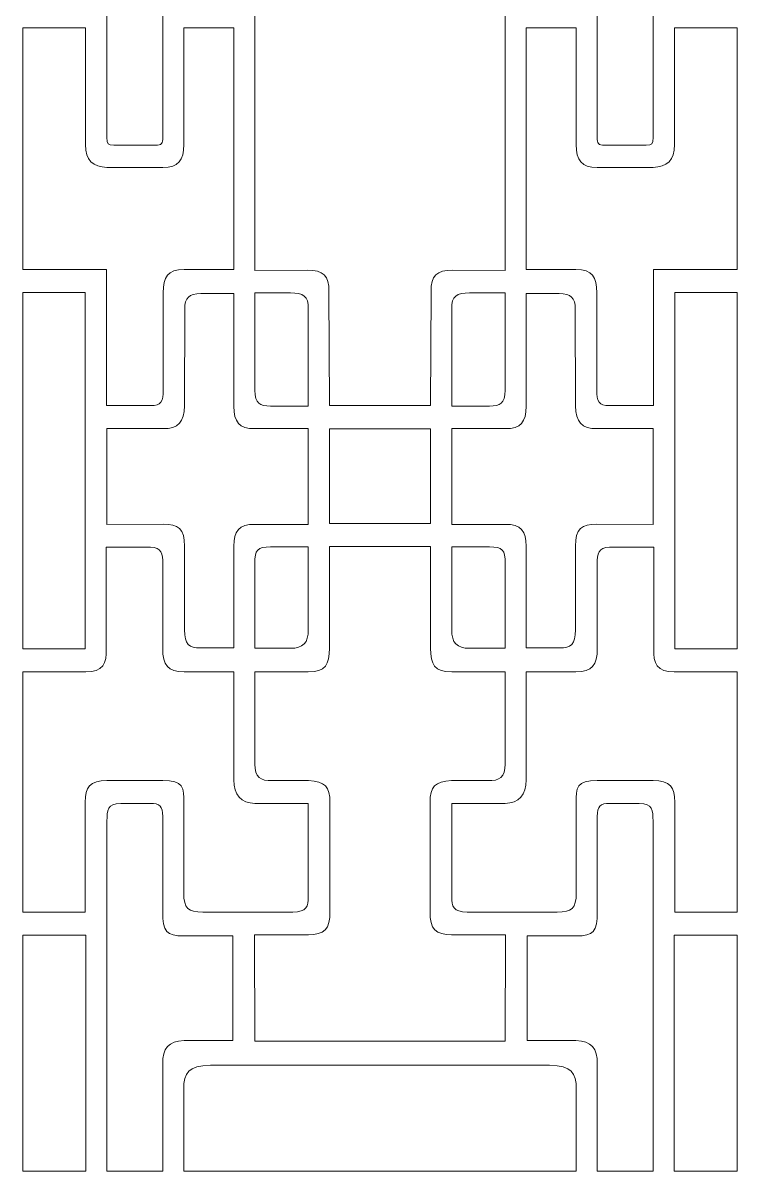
# Model space of a CAD drawing. Header units: centimetres. Extents: x -78 to 78, y -98 to 98.
# Drawn here: x 21.2 to 78.2, y -98.5 to -6.9 of the extents above; entities that cross this region are included whole.
import ezdxf

# ---------------------------------------------------------------- set-up
doc = ezdxf.new("R2010")
doc.units = ezdxf.units.CM
doc.header["$MEASUREMENT"] = 0
doc.layers.add('layer 1', color=7, linetype='Continuous')

msp = doc.modelspace()

# ---------------------------------------------------------------- linework, layer by layer
at = {"layer": 'layer 1', "color": 242, "lineweight": 9}
for points in [[(21.24915, -56.80847), (26.21251, -56.80847), (26.21251, -28.38895), (21.24915, -28.38895), (21.24915, -56.80847)], [(21.24915, -98.45), (26.27697, -98.45), (26.27697, -79.62384), (21.24915, -79.62384), (21.24915, -98.45)]]:
    msp.add_lwpolyline(points, close=True, dxfattribs=at)
for points, knots in [([(45.71187, -37.39731), (45.71187, -37.39731), (45.66206, -28.32804), (45.66206, -28.32804), (45.66206, -28.32804), (45.68992, -27.00647), (45.19412, -26.60482), (43.95711, -26.58951), (43.95711, -26.58951), (43.95711, -26.58951), (39.76293, -26.63656), (39.76293, -26.63656), (39.76293, -26.63656), (39.76293, -26.63656), (39.76293, 26.63656), (39.76293, 26.63656), (39.76293, 26.63656), (39.76293, 26.63656), (43.95711, 26.58951), (43.95711, 26.58951), (43.95711, 26.58951), (45.19412, 26.60482), (45.68992, 27.00647), (45.66206, 28.32804), (45.66206, 28.32804), (45.66206, 28.32804), (45.71187, 37.39731), (45.71187, 37.39731), (45.71187, 37.39731), (45.71187, 37.39731), (53.76409, 37.39731), (53.76409, 37.39731), (53.76409, 37.39731), (53.76409, 37.39731), (53.8139, 28.32804), (53.8139, 28.32804), (53.8139, 28.32804), (53.78604, 27.00647), (54.28184, 26.60482), (55.51885, 26.58951), (55.51885, 26.58951), (55.51885, 26.58951), (59.71303, 26.63656), (59.71303, 26.63656), (59.71303, 26.63656), (59.71303, 26.63656), (59.71303, -26.63656), (59.71303, -26.63656), (59.71303, -26.63656), (59.71303, -26.63656), (55.51885, -26.58951), (55.51885, -26.58951), (55.51885, -26.58951), (54.28184, -26.60482), (53.78604, -27.00647), (53.8139, -28.32804), (53.8139, -28.32804), (53.8139, -28.32804), (53.76409, -37.39731), (53.76409, -37.39731), (53.76409, -37.39731), (53.76409, -37.39731), (45.71187, -37.39731), (45.71187, -37.39731)], [0, 0, 0, 0, 0.05882353, 0.05882353, 0.05882353, 0.05882353, 0.11764706, 0.11764706, 0.11764706, 0.11764706, 0.17647059, 0.17647059, 0.17647059, 0.17647059, 0.23529412, 0.23529412, 0.23529412, 0.23529412, 0.29411765, 0.29411765, 0.29411765, 0.29411765, 0.35294118, 0.35294118, 0.35294118, 0.35294118, 0.41176471, 0.41176471, 0.41176471, 0.41176471, 0.47058824, 0.47058824, 0.47058824, 0.47058824, 0.52941176, 0.52941176, 0.52941176, 0.52941176, 0.58823529, 0.58823529, 0.58823529, 0.58823529, 0.64705882, 0.64705882, 0.64705882, 0.64705882, 0.70588235, 0.70588235, 0.70588235, 0.70588235, 0.76470588, 0.76470588, 0.76470588, 0.76470588, 0.82352941, 0.82352941, 0.82352941, 0.82352941, 0.88235294, 0.88235294, 0.88235294, 0.88235294, 1, 1, 1, 1]), ([(27.95291, 16.0244), (27.96297, 16.51526), (28.03544, 16.64029), (28.49061, 16.63664), (28.49061, 16.63664), (28.49061, 16.63664), (31.80979, 16.63664), (31.80979, 16.63664), (31.80979, 16.63664), (32.32045, 16.65538), (32.40693, 16.46152), (32.4006, 16.02441), (32.4006, 16.02441), (32.4006, 16.02441), (32.4006, -16.02441), (32.4006, -16.02441), (32.4006, -16.02441), (32.40693, -16.46152), (32.32045, -16.65538), (31.80979, -16.63664), (31.80979, -16.63664), (31.80979, -16.63664), (28.49061, -16.63664), (28.49061, -16.63664), (28.49061, -16.63664), (28.03544, -16.64029), (27.96297, -16.51526), (27.95291, -16.0244), (27.95291, -16.0244), (27.95291, -16.0244), (27.95291, 16.0244), (27.95291, 16.0244)], [0, 0, 0, 0, 0.11111111, 0.11111111, 0.11111111, 0.11111111, 0.22222222, 0.22222222, 0.22222222, 0.22222222, 0.33333333, 0.33333333, 0.33333333, 0.33333333, 0.44444444, 0.44444444, 0.44444444, 0.44444444, 0.55555556, 0.55555556, 0.55555556, 0.55555556, 0.66666667, 0.66666667, 0.66666667, 0.66666667, 0.77777778, 0.77777778, 0.77777778, 0.77777778, 1, 1, 1, 1]), ([(71.52305, 16.0244), (71.51299, 16.51526), (71.44052, 16.64029), (70.98535, 16.63664), (70.98535, 16.63664), (70.98535, 16.63664), (67.66617, 16.63664), (67.66617, 16.63664), (67.66617, 16.63664), (67.15551, 16.65538), (67.06903, 16.46152), (67.07536, 16.02441), (67.07536, 16.02441), (67.07536, 16.02441), (67.07536, -16.02441), (67.07536, -16.02441), (67.07536, -16.02441), (67.06903, -16.46152), (67.15551, -16.65538), (67.66617, -16.63664), (67.66617, -16.63664), (67.66617, -16.63664), (70.98535, -16.63664), (70.98535, -16.63664), (70.98535, -16.63664), (71.44052, -16.64029), (71.51299, -16.51526), (71.52305, -16.0244), (71.52305, -16.0244), (71.52305, -16.0244), (71.52305, 16.0244), (71.52305, 16.0244)], [0, 0, 0, 0, 0.11111111, 0.11111111, 0.11111111, 0.11111111, 0.22222222, 0.22222222, 0.22222222, 0.22222222, 0.33333333, 0.33333333, 0.33333333, 0.33333333, 0.44444444, 0.44444444, 0.44444444, 0.44444444, 0.55555556, 0.55555556, 0.55555556, 0.55555556, 0.66666667, 0.66666667, 0.66666667, 0.66666667, 0.77777778, 0.77777778, 0.77777778, 0.77777778, 1, 1, 1, 1]), ([(27.92668, -26.54708), (27.92668, -26.54708), (27.92668, -37.39827), (27.92668, -37.39827), (27.92668, -37.39827), (27.92668, -37.39827), (31.4392, -37.39827), (31.4392, -37.39827), (31.4392, -37.39827), (32.2898, -37.4292), (32.43615, -37.01531), (32.43817, -36.17735), (32.43817, -36.17735), (32.43817, -36.17735), (32.43817, -28.39258), (32.43817, -28.39258), (32.43817, -28.39258), (32.43948, -27.12787), (32.78857, -26.55347), (34.11387, -26.55135), (34.11387, -26.55135), (34.11387, -26.55135), (38.07753, -26.55135), (38.07753, -26.55135), (38.07753, -26.55135), (38.07753, -26.55135), (38.07301, -7.25854), (38.07301, -7.25854), (38.07301, -7.25854), (38.07301, -7.25854), (34.07654, -7.25854), (34.07654, -7.25854), (34.07654, -7.25854), (34.07654, -7.25854), (34.07654, -16.57546), (34.07654, -16.57546), (34.07654, -16.57546), (34.08949, -17.83704), (33.64709, -18.41471), (32.42206, -18.40357), (32.42206, -18.40357), (32.42206, -18.40357), (27.9428, -18.40357), (27.9428, -18.40357), (27.9428, -18.40357), (26.86863, -18.37444), (26.21073, -17.83796), (26.24293, -16.58421), (26.24293, -16.58421), (26.24293, -16.58421), (26.24293, -7.25854), (26.24293, -7.25854), (26.24293, -7.25854), (26.24293, -7.25854), (21.24915, -7.25854), (21.24915, -7.25854), (21.24915, -7.25854), (21.24915, -7.25854), (21.24915, -26.55135), (21.24915, -26.55135), (21.24915, -26.55135), (21.24915, -26.55135), (27.92668, -26.54708), (27.92668, -26.54708)], [0, 0, 0, 0, 0.05882353, 0.05882353, 0.05882353, 0.05882353, 0.11764706, 0.11764706, 0.11764706, 0.11764706, 0.17647059, 0.17647059, 0.17647059, 0.17647059, 0.23529412, 0.23529412, 0.23529412, 0.23529412, 0.29411765, 0.29411765, 0.29411765, 0.29411765, 0.35294118, 0.35294118, 0.35294118, 0.35294118, 0.41176471, 0.41176471, 0.41176471, 0.41176471, 0.47058824, 0.47058824, 0.47058824, 0.47058824, 0.52941176, 0.52941176, 0.52941176, 0.52941176, 0.58823529, 0.58823529, 0.58823529, 0.58823529, 0.64705882, 0.64705882, 0.64705882, 0.64705882, 0.70588235, 0.70588235, 0.70588235, 0.70588235, 0.76470588, 0.76470588, 0.76470588, 0.76470588, 0.82352941, 0.82352941, 0.82352941, 0.82352941, 0.88235294, 0.88235294, 0.88235294, 0.88235294, 1, 1, 1, 1]), ([(71.54928, -26.54708), (71.54928, -26.54708), (71.54928, -37.39827), (71.54928, -37.39827), (71.54928, -37.39827), (71.54928, -37.39827), (68.03676, -37.39827), (68.03676, -37.39827), (68.03676, -37.39827), (67.18616, -37.4292), (67.03981, -37.01531), (67.03779, -36.17735), (67.03779, -36.17735), (67.03779, -36.17735), (67.03779, -28.39258), (67.03779, -28.39258), (67.03779, -28.39258), (67.03648, -27.12787), (66.68739, -26.55347), (65.36209, -26.55135), (65.36209, -26.55135), (65.36209, -26.55135), (61.39843, -26.55135), (61.39843, -26.55135), (61.39843, -26.55135), (61.39843, -26.55135), (61.40295, -7.25854), (61.40295, -7.25854), (61.40295, -7.25854), (61.40295, -7.25854), (65.39942, -7.25854), (65.39942, -7.25854), (65.39942, -7.25854), (65.39942, -7.25854), (65.39942, -16.57546), (65.39942, -16.57546), (65.39942, -16.57546), (65.38647, -17.83704), (65.82887, -18.41471), (67.0539, -18.40357), (67.0539, -18.40357), (67.0539, -18.40357), (71.53316, -18.40357), (71.53316, -18.40357), (71.53316, -18.40357), (72.60733, -18.37444), (73.26523, -17.83796), (73.23303, -16.58421), (73.23303, -16.58421), (73.23303, -16.58421), (73.23303, -7.25854), (73.23303, -7.25854), (73.23303, -7.25854), (73.23303, -7.25854), (78.22681, -7.25854), (78.22681, -7.25854), (78.22681, -7.25854), (78.22681, -7.25854), (78.22681, -26.55135), (78.22681, -26.55135), (78.22681, -26.55135), (78.22681, -26.55135), (71.54928, -26.54708), (71.54928, -26.54708)], [0, 0, 0, 0, 0.05882353, 0.05882353, 0.05882353, 0.05882353, 0.11764706, 0.11764706, 0.11764706, 0.11764706, 0.17647059, 0.17647059, 0.17647059, 0.17647059, 0.23529412, 0.23529412, 0.23529412, 0.23529412, 0.29411765, 0.29411765, 0.29411765, 0.29411765, 0.35294118, 0.35294118, 0.35294118, 0.35294118, 0.41176471, 0.41176471, 0.41176471, 0.41176471, 0.47058824, 0.47058824, 0.47058824, 0.47058824, 0.52941176, 0.52941176, 0.52941176, 0.52941176, 0.58823529, 0.58823529, 0.58823529, 0.58823529, 0.64705882, 0.64705882, 0.64705882, 0.64705882, 0.70588235, 0.70588235, 0.70588235, 0.70588235, 0.76470588, 0.76470588, 0.76470588, 0.76470588, 0.82352941, 0.82352941, 0.82352941, 0.82352941, 0.88235294, 0.88235294, 0.88235294, 0.88235294, 1, 1, 1, 1]), ([(34.14125, -55.28069), (34.14125, -55.28069), (34.14248, -48.62208), (34.14248, -48.62208), (34.14248, -48.62208), (34.15486, -47.22226), (33.6359, -46.82465), (32.43159, -46.8683), (32.43159, -46.8683), (32.43159, -46.8683), (27.95291, -46.87049), (27.95291, -46.87049), (27.95291, -46.87049), (27.95291, -46.87049), (27.95291, -39.23879), (27.95291, -39.23879), (27.95291, -39.23879), (27.95291, -39.23879), (32.42206, -39.23879), (32.42206, -39.23879), (32.42206, -39.23879), (33.64157, -39.26213), (34.11385, -38.67317), (34.14101, -37.41944), (34.14101, -37.41944), (34.14101, -37.41944), (34.15711, -29.66962), (34.15711, -29.66962), (34.15711, -29.66962), (34.17157, -28.83703), (34.48477, -28.46439), (35.45119, -28.46423), (35.45119, -28.46423), (35.45119, -28.46423), (38.07301, -28.46423), (38.07301, -28.46423), (38.07301, -28.46423), (38.07301, -28.46423), (38.07301, -37.45442), (38.07301, -37.45442), (38.07301, -37.45442), (38.08121, -38.68776), (38.49627, -39.26505), (39.75322, -39.23879), (39.75322, -39.23879), (39.75322, -39.23879), (44.00326, -39.23879), (44.00326, -39.23879), (44.00326, -39.23879), (44.00326, -39.23879), (44.00326, -46.87049), (44.00326, -46.87049), (44.00326, -46.87049), (44.00326, -46.87049), (39.75322, -46.87049), (39.75322, -46.87049), (39.75322, -46.87049), (38.4721, -46.85735), (38.08121, -47.42153), (38.07301, -48.61552), (38.07301, -48.61552), (38.07301, -48.61552), (38.07301, -56.71519), (38.07301, -56.71519), (38.07301, -56.71519), (38.07301, -56.71519), (35.43508, -56.71519), (35.43508, -56.71519), (35.43508, -56.71519), (34.48415, -56.75746), (34.13614, -56.4309), (34.14125, -55.28069)], [0, 0, 0, 0, 0.05263158, 0.05263158, 0.05263158, 0.05263158, 0.10526316, 0.10526316, 0.10526316, 0.10526316, 0.15789474, 0.15789474, 0.15789474, 0.15789474, 0.21052632, 0.21052632, 0.21052632, 0.21052632, 0.26315789, 0.26315789, 0.26315789, 0.26315789, 0.31578947, 0.31578947, 0.31578947, 0.31578947, 0.36842105, 0.36842105, 0.36842105, 0.36842105, 0.42105263, 0.42105263, 0.42105263, 0.42105263, 0.47368421, 0.47368421, 0.47368421, 0.47368421, 0.52631579, 0.52631579, 0.52631579, 0.52631579, 0.57894737, 0.57894737, 0.57894737, 0.57894737, 0.63157895, 0.63157895, 0.63157895, 0.63157895, 0.68421053, 0.68421053, 0.68421053, 0.68421053, 0.73684211, 0.73684211, 0.73684211, 0.73684211, 0.78947368, 0.78947368, 0.78947368, 0.78947368, 0.84210526, 0.84210526, 0.84210526, 0.84210526, 0.89473684, 0.89473684, 0.89473684, 0.89473684, 1, 1, 1, 1]), ([(42.58902, -28.41007), (42.58902, -28.41007), (39.75323, -28.41007), (39.75323, -28.41007), (39.75323, -28.41007), (39.75323, -28.41007), (39.75323, -36.17736), (39.75323, -36.17736), (39.75323, -36.17736), (39.77337, -37.25178), (40.14395, -37.43982), (41.01, -37.43692), (41.01, -37.43692), (41.01, -37.43692), (44.00691, -37.43692), (44.00691, -37.43692), (44.00691, -37.43692), (44.00691, -37.43692), (44.00691, -29.66962), (44.00691, -29.66962), (44.00691, -29.66962), (44.03983, -28.65061), (43.60345, -28.42319), (42.58902, -28.41007)], [0, 0, 0, 0, 0.14285714, 0.14285714, 0.14285714, 0.14285714, 0.28571429, 0.28571429, 0.28571429, 0.28571429, 0.42857143, 0.42857143, 0.42857143, 0.42857143, 0.57142857, 0.57142857, 0.57142857, 0.57142857, 0.71428571, 0.71428571, 0.71428571, 0.71428571, 1, 1, 1, 1]), ([(56.88694, -28.41007), (56.88694, -28.41007), (59.72273, -28.41007), (59.72273, -28.41007), (59.72273, -28.41007), (59.72273, -28.41007), (59.72273, -36.17736), (59.72273, -36.17736), (59.72273, -36.17736), (59.70259, -37.25178), (59.33201, -37.43982), (58.46596, -37.43692), (58.46596, -37.43692), (58.46596, -37.43692), (55.46905, -37.43692), (55.46905, -37.43692), (55.46905, -37.43692), (55.46905, -37.43692), (55.46905, -29.66962), (55.46905, -29.66962), (55.46905, -29.66962), (55.43613, -28.65061), (55.87251, -28.42319), (56.88694, -28.41007)], [0, 0, 0, 0, 0.14285714, 0.14285714, 0.14285714, 0.14285714, 0.28571429, 0.28571429, 0.28571429, 0.28571429, 0.42857143, 0.42857143, 0.42857143, 0.42857143, 0.57142857, 0.57142857, 0.57142857, 0.57142857, 0.71428571, 0.71428571, 0.71428571, 0.71428571, 1, 1, 1, 1]), ([(65.33471, -55.28069), (65.33471, -55.28069), (65.33348, -48.62208), (65.33348, -48.62208), (65.33348, -48.62208), (65.3211, -47.22226), (65.84006, -46.82465), (67.04437, -46.8683), (67.04437, -46.8683), (67.04437, -46.8683), (71.52305, -46.87049), (71.52305, -46.87049), (71.52305, -46.87049), (71.52305, -46.87049), (71.52305, -39.23879), (71.52305, -39.23879), (71.52305, -39.23879), (71.52305, -39.23879), (67.0539, -39.23879), (67.0539, -39.23879), (67.0539, -39.23879), (65.83439, -39.26213), (65.36211, -38.67317), (65.33495, -37.41944), (65.33495, -37.41944), (65.33495, -37.41944), (65.31885, -29.66962), (65.31885, -29.66962), (65.31885, -29.66962), (65.30439, -28.83703), (64.99119, -28.46439), (64.02477, -28.46423), (64.02477, -28.46423), (64.02477, -28.46423), (61.40295, -28.46423), (61.40295, -28.46423), (61.40295, -28.46423), (61.40295, -28.46423), (61.40295, -37.45442), (61.40295, -37.45442), (61.40295, -37.45442), (61.39475, -38.68776), (60.97969, -39.26505), (59.72274, -39.23879), (59.72274, -39.23879), (59.72274, -39.23879), (55.4727, -39.23879), (55.4727, -39.23879), (55.4727, -39.23879), (55.4727, -39.23879), (55.4727, -46.87049), (55.4727, -46.87049), (55.4727, -46.87049), (55.4727, -46.87049), (59.72274, -46.87049), (59.72274, -46.87049), (59.72274, -46.87049), (61.00386, -46.85735), (61.39475, -47.42153), (61.40295, -48.61552), (61.40295, -48.61552), (61.40295, -48.61552), (61.40295, -56.71519), (61.40295, -56.71519), (61.40295, -56.71519), (61.40295, -56.71519), (64.04088, -56.71519), (64.04088, -56.71519), (64.04088, -56.71519), (64.99181, -56.75746), (65.33982, -56.4309), (65.33471, -55.28069)], [0, 0, 0, 0, 0.05263158, 0.05263158, 0.05263158, 0.05263158, 0.10526316, 0.10526316, 0.10526316, 0.10526316, 0.15789474, 0.15789474, 0.15789474, 0.15789474, 0.21052632, 0.21052632, 0.21052632, 0.21052632, 0.26315789, 0.26315789, 0.26315789, 0.26315789, 0.31578947, 0.31578947, 0.31578947, 0.31578947, 0.36842105, 0.36842105, 0.36842105, 0.36842105, 0.42105263, 0.42105263, 0.42105263, 0.42105263, 0.47368421, 0.47368421, 0.47368421, 0.47368421, 0.52631579, 0.52631579, 0.52631579, 0.52631579, 0.57894737, 0.57894737, 0.57894737, 0.57894737, 0.63157895, 0.63157895, 0.63157895, 0.63157895, 0.68421053, 0.68421053, 0.68421053, 0.68421053, 0.73684211, 0.73684211, 0.73684211, 0.73684211, 0.78947368, 0.78947368, 0.78947368, 0.78947368, 0.84210526, 0.84210526, 0.84210526, 0.84210526, 0.89473684, 0.89473684, 0.89473684, 0.89473684, 1, 1, 1, 1]), ([(78.22681, -56.80847), (78.22681, -56.80847), (73.26345, -56.80847), (73.26345, -56.80847), (73.26345, -56.80847), (73.26345, -56.80847), (73.26345, -28.38894), (73.26345, -28.38894), (73.26345, -28.38894), (73.26345, -28.38894), (78.22681, -28.38894), (78.22681, -28.38894), (78.22681, -28.38894), (78.22681, -28.38894), (78.22681, -56.80847), (78.22681, -56.80847)], [0, 0, 0, 0, 0.2, 0.2, 0.2, 0.2, 0.4, 0.4, 0.4, 0.4, 0.6, 0.6, 0.6, 0.6, 1, 1, 1, 1]), ([(49.9363, -39.25629), (49.9363, -39.25629), (45.71484, -39.25629), (45.71484, -39.25629), (45.71484, -39.25629), (45.71484, -39.25629), (45.71484, -46.81364), (45.71484, -46.81364), (45.71484, -46.81364), (45.71484, -46.81364), (49.9363, -46.81364), (49.9363, -46.81364)], [0, 0, 0, 0, 0.25, 0.25, 0.25, 0.25, 0.5, 0.5, 0.5, 0.5, 1, 1, 1, 1]), ([(49.53966, -39.25629), (49.53966, -39.25629), (53.76112, -39.25629), (53.76112, -39.25629), (53.76112, -39.25629), (53.76112, -39.25629), (53.76112, -46.81364), (53.76112, -46.81364), (53.76112, -46.81364), (53.76112, -46.81364), (49.53966, -46.81364), (49.53966, -46.81364)], [0, 0, 0, 0, 0.25, 0.25, 0.25, 0.25, 0.5, 0.5, 0.5, 0.5, 1, 1, 1, 1]), ([(31.43921, -48.69012), (31.43921, -48.69012), (27.88845, -48.69012), (27.88845, -48.69012), (27.88845, -48.69012), (27.88845, -48.69012), (27.88845, -56.74143), (27.88845, -56.74143), (27.88845, -56.74143), (27.95896, -58.02198), (27.61991, -58.63337), (26.25904, -58.6281), (26.25904, -58.6281), (26.25904, -58.6281), (21.24915, -58.6281), (21.24915, -58.6281), (21.24915, -58.6281), (21.24915, -58.6281), (21.24915, -77.8042), (21.24915, -77.8042), (21.24915, -77.8042), (21.24915, -77.8042), (26.21251, -77.8042), (26.21251, -77.8042), (26.21251, -77.8042), (26.21251, -77.8042), (26.21251, -69.03088), (26.21251, -69.03088), (26.21251, -69.03088), (26.2052, -67.82185), (26.60204, -67.31699), (27.9428, -67.30633), (27.9428, -67.30633), (27.9428, -67.30633), (32.42206, -67.30633), (32.42206, -67.30633), (32.42206, -67.30633), (34.01283, -67.2541), (34.13446, -67.91646), (34.07603, -69.06586), (34.07603, -69.06586), (34.07603, -69.06586), (34.07399, -76.24281), (34.07399, -76.24281), (34.07399, -76.24281), (34.09716, -77.53739), (34.42648, -77.78235), (35.59366, -77.79115), (35.59366, -77.79115), (35.59366, -77.79115), (42.7824, -77.8023), (42.7824, -77.8023), (42.7824, -77.8023), (43.88233, -77.78256), (44.01796, -77.33508), (44.00326, -76.58824), (44.00326, -76.58824), (44.00326, -76.58824), (44.00326, -69.12596), (44.00326, -69.12596), (44.00326, -69.12596), (44.00326, -69.12596), (39.75322, -69.12596), (39.75322, -69.12596), (39.75322, -69.12596), (38.66948, -69.11467), (38.08525, -68.44445), (38.07301, -67.24651), (38.07301, -67.24651), (38.07301, -67.24651), (38.07301, -58.6281), (38.07301, -58.6281), (38.07301, -58.6281), (38.07301, -58.6281), (34.11387, -58.6281), (34.11387, -58.6281), (34.11387, -58.6281), (32.81569, -58.65851), (32.40708, -58.10472), (32.4006, -56.74143), (32.4006, -56.74143), (32.4006, -56.74143), (32.4006, -49.99754), (32.4006, -49.99754), (32.4006, -49.99754), (32.41044, -49.2403), (32.29677, -48.7039), (31.43921, -48.69012)], [0, 0, 0, 0, 0.04347826, 0.04347826, 0.04347826, 0.04347826, 0.08695652, 0.08695652, 0.08695652, 0.08695652, 0.13043478, 0.13043478, 0.13043478, 0.13043478, 0.17391304, 0.17391304, 0.17391304, 0.17391304, 0.2173913, 0.2173913, 0.2173913, 0.2173913, 0.26086957, 0.26086957, 0.26086957, 0.26086957, 0.30434783, 0.30434783, 0.30434783, 0.30434783, 0.34782609, 0.34782609, 0.34782609, 0.34782609, 0.39130435, 0.39130435, 0.39130435, 0.39130435, 0.43478261, 0.43478261, 0.43478261, 0.43478261, 0.47826087, 0.47826087, 0.47826087, 0.47826087, 0.52173913, 0.52173913, 0.52173913, 0.52173913, 0.56521739, 0.56521739, 0.56521739, 0.56521739, 0.60869565, 0.60869565, 0.60869565, 0.60869565, 0.65217391, 0.65217391, 0.65217391, 0.65217391, 0.69565217, 0.69565217, 0.69565217, 0.69565217, 0.73913043, 0.73913043, 0.73913043, 0.73913043, 0.7826087, 0.7826087, 0.7826087, 0.7826087, 0.82608696, 0.82608696, 0.82608696, 0.82608696, 0.86956522, 0.86956522, 0.86956522, 0.86956522, 0.91304348, 0.91304348, 0.91304348, 0.91304348, 1, 1, 1, 1]), ([(39.74895, -88.09211), (39.74895, -88.09211), (39.73284, -79.61548), (39.73284, -79.61548), (39.73284, -79.61548), (39.73284, -79.61548), (44.02303, -79.61548), (44.02303, -79.61548), (44.02303, -79.61548), (45.24726, -79.59189), (45.78404, -79.1776), (45.72999, -77.74283), (45.72999, -77.74283), (45.72999, -77.74283), (45.7414, -69.03962), (45.7414, -69.03962), (45.7414, -69.03962), (45.74598, -67.8368), (45.36117, -67.34287), (44.02303, -67.30633), (44.02303, -67.30633), (44.02303, -67.30633), (41.1389, -67.30633), (41.1389, -67.30633), (41.1389, -67.30633), (40.17879, -67.34179), (39.74771, -67.03321), (39.74895, -65.98695), (39.74895, -65.98695), (39.74895, -65.98695), (39.74895, -58.6281), (39.74895, -58.6281), (39.74895, -58.6281), (39.74895, -58.6281), (44.01498, -58.6281), (44.01498, -58.6281), (44.01498, -58.6281), (45.41646, -58.68801), (45.69073, -58.01977), (45.71187, -56.74142), (45.71187, -56.74142), (45.71187, -56.74142), (45.71187, -48.62426), (45.71187, -48.62426), (45.71187, -48.62426), (45.71187, -48.62426), (53.76409, -48.62426), (53.76409, -48.62426), (53.76409, -48.62426), (53.76409, -48.62426), (53.76409, -56.74142), (53.76409, -56.74142), (53.76409, -56.74142), (53.78523, -58.01977), (54.0595, -58.68801), (55.46098, -58.6281), (55.46098, -58.6281), (55.46098, -58.6281), (59.72701, -58.6281), (59.72701, -58.6281), (59.72701, -58.6281), (59.72701, -58.6281), (59.72701, -65.98695), (59.72701, -65.98695), (59.72701, -65.98695), (59.72825, -67.03321), (59.29717, -67.34179), (58.33706, -67.30633), (58.33706, -67.30633), (58.33706, -67.30633), (55.45293, -67.30633), (55.45293, -67.30633), (55.45293, -67.30633), (54.11479, -67.34287), (53.72998, -67.8368), (53.73456, -69.03962), (53.73456, -69.03962), (53.73456, -69.03962), (53.74597, -77.74283), (53.74597, -77.74283), (53.74597, -77.74283), (53.69192, -79.1776), (54.2287, -79.59189), (55.45293, -79.61548), (55.45293, -79.61548), (55.45293, -79.61548), (59.74312, -79.61548), (59.74312, -79.61548), (59.74312, -79.61548), (59.74312, -79.61548), (59.72701, -88.09211), (59.72701, -88.09211), (59.72701, -88.09211), (59.72701, -88.09211), (39.74895, -88.09211), (39.74895, -88.09211)], [0, 0, 0, 0, 0.04, 0.04, 0.04, 0.04, 0.08, 0.08, 0.08, 0.08, 0.12, 0.12, 0.12, 0.12, 0.16, 0.16, 0.16, 0.16, 0.2, 0.2, 0.2, 0.2, 0.24, 0.24, 0.24, 0.24, 0.28, 0.28, 0.28, 0.28, 0.32, 0.32, 0.32, 0.32, 0.36, 0.36, 0.36, 0.36, 0.4, 0.4, 0.4, 0.4, 0.44, 0.44, 0.44, 0.44, 0.48, 0.48, 0.48, 0.48, 0.52, 0.52, 0.52, 0.52, 0.56, 0.56, 0.56, 0.56, 0.6, 0.6, 0.6, 0.6, 0.64, 0.64, 0.64, 0.64, 0.68, 0.68, 0.68, 0.68, 0.72, 0.72, 0.72, 0.72, 0.76, 0.76, 0.76, 0.76, 0.8, 0.8, 0.8, 0.8, 0.84, 0.84, 0.84, 0.84, 0.88, 0.88, 0.88, 0.88, 0.92, 0.92, 0.92, 0.92, 1, 1, 1, 1]), ([(41.01, -48.668), (41.01, -48.668), (44.00691, -48.668), (44.00691, -48.668), (44.00691, -48.668), (44.00691, -48.668), (44.00691, -55.2807), (44.00691, -55.2807), (44.00691, -55.2807), (44.03912, -56.3099), (43.58261, -56.7735), (42.58902, -56.75017), (42.58902, -56.75017), (42.58902, -56.75017), (39.75323, -56.75017), (39.75323, -56.75017), (39.75323, -56.75017), (39.75323, -56.75017), (39.75323, -49.99753), (39.75323, -49.99753), (39.75323, -49.99753), (39.73711, -48.90928), (39.97342, -48.66873), (41.01, -48.668)], [0, 0, 0, 0, 0.14285714, 0.14285714, 0.14285714, 0.14285714, 0.28571429, 0.28571429, 0.28571429, 0.28571429, 0.42857143, 0.42857143, 0.42857143, 0.42857143, 0.57142857, 0.57142857, 0.57142857, 0.57142857, 0.71428571, 0.71428571, 0.71428571, 0.71428571, 1, 1, 1, 1]), ([(58.46596, -48.668), (58.46596, -48.668), (55.46905, -48.668), (55.46905, -48.668), (55.46905, -48.668), (55.46905, -48.668), (55.46905, -55.2807), (55.46905, -55.2807), (55.46905, -55.2807), (55.43684, -56.3099), (55.89335, -56.7735), (56.88694, -56.75017), (56.88694, -56.75017), (56.88694, -56.75017), (59.72273, -56.75017), (59.72273, -56.75017), (59.72273, -56.75017), (59.72273, -56.75017), (59.72273, -49.99753), (59.72273, -49.99753), (59.72273, -49.99753), (59.73885, -48.90928), (59.50254, -48.66873), (58.46596, -48.668)], [0, 0, 0, 0, 0.14285714, 0.14285714, 0.14285714, 0.14285714, 0.28571429, 0.28571429, 0.28571429, 0.28571429, 0.42857143, 0.42857143, 0.42857143, 0.42857143, 0.57142857, 0.57142857, 0.57142857, 0.57142857, 0.71428571, 0.71428571, 0.71428571, 0.71428571, 1, 1, 1, 1]), ([(68.03675, -48.69012), (68.03675, -48.69012), (71.58751, -48.69012), (71.58751, -48.69012), (71.58751, -48.69012), (71.58751, -48.69012), (71.58751, -56.74143), (71.58751, -56.74143), (71.58751, -56.74143), (71.517, -58.02198), (71.85605, -58.63337), (73.21692, -58.6281), (73.21692, -58.6281), (73.21692, -58.6281), (78.22681, -58.6281), (78.22681, -58.6281), (78.22681, -58.6281), (78.22681, -58.6281), (78.22681, -77.8042), (78.22681, -77.8042), (78.22681, -77.8042), (78.22681, -77.8042), (73.26345, -77.8042), (73.26345, -77.8042), (73.26345, -77.8042), (73.26345, -77.8042), (73.26345, -69.03088), (73.26345, -69.03088), (73.26345, -69.03088), (73.27076, -67.82185), (72.87392, -67.31699), (71.53316, -67.30633), (71.53316, -67.30633), (71.53316, -67.30633), (67.0539, -67.30633), (67.0539, -67.30633), (67.0539, -67.30633), (65.46313, -67.2541), (65.3415, -67.91646), (65.39993, -69.06586), (65.39993, -69.06586), (65.39993, -69.06586), (65.40197, -76.24281), (65.40197, -76.24281), (65.40197, -76.24281), (65.3788, -77.53739), (65.04948, -77.78235), (63.8823, -77.79115), (63.8823, -77.79115), (63.8823, -77.79115), (56.69356, -77.8023), (56.69356, -77.8023), (56.69356, -77.8023), (55.59363, -77.78256), (55.458, -77.33508), (55.4727, -76.58824), (55.4727, -76.58824), (55.4727, -76.58824), (55.4727, -69.12596), (55.4727, -69.12596), (55.4727, -69.12596), (55.4727, -69.12596), (59.72274, -69.12596), (59.72274, -69.12596), (59.72274, -69.12596), (60.80648, -69.11467), (61.39071, -68.44445), (61.40295, -67.24651), (61.40295, -67.24651), (61.40295, -67.24651), (61.40295, -58.6281), (61.40295, -58.6281), (61.40295, -58.6281), (61.40295, -58.6281), (65.36209, -58.6281), (65.36209, -58.6281), (65.36209, -58.6281), (66.66027, -58.65851), (67.06888, -58.10472), (67.07536, -56.74143), (67.07536, -56.74143), (67.07536, -56.74143), (67.07536, -49.99754), (67.07536, -49.99754), (67.07536, -49.99754), (67.06552, -49.2403), (67.17919, -48.7039), (68.03675, -48.69012)], [0, 0, 0, 0, 0.04347826, 0.04347826, 0.04347826, 0.04347826, 0.08695652, 0.08695652, 0.08695652, 0.08695652, 0.13043478, 0.13043478, 0.13043478, 0.13043478, 0.17391304, 0.17391304, 0.17391304, 0.17391304, 0.2173913, 0.2173913, 0.2173913, 0.2173913, 0.26086957, 0.26086957, 0.26086957, 0.26086957, 0.30434783, 0.30434783, 0.30434783, 0.30434783, 0.34782609, 0.34782609, 0.34782609, 0.34782609, 0.39130435, 0.39130435, 0.39130435, 0.39130435, 0.43478261, 0.43478261, 0.43478261, 0.43478261, 0.47826087, 0.47826087, 0.47826087, 0.47826087, 0.52173913, 0.52173913, 0.52173913, 0.52173913, 0.56521739, 0.56521739, 0.56521739, 0.56521739, 0.60869565, 0.60869565, 0.60869565, 0.60869565, 0.65217391, 0.65217391, 0.65217391, 0.65217391, 0.69565217, 0.69565217, 0.69565217, 0.69565217, 0.73913043, 0.73913043, 0.73913043, 0.73913043, 0.7826087, 0.7826087, 0.7826087, 0.7826087, 0.82608696, 0.82608696, 0.82608696, 0.82608696, 0.86956522, 0.86956522, 0.86956522, 0.86956522, 0.91304348, 0.91304348, 0.91304348, 0.91304348, 1, 1, 1, 1]), ([(32.4006, -77.75159), (32.4006, -77.75159), (32.4006, -70.16799), (32.4006, -70.16799), (32.4006, -70.16799), (32.39434, -69.34832), (32.18666, -69.12344), (31.39086, -69.12596), (31.39086, -69.12596), (31.39086, -69.12596), (29.05456, -69.12596), (29.05456, -69.12596), (29.05456, -69.12596), (27.97019, -69.15827), (27.96807, -69.65722), (27.95291, -70.53536), (27.95291, -70.53536), (27.95291, -70.53536), (27.95291, -98.45), (27.95291, -98.45), (27.95291, -98.45), (27.95291, -98.45), (32.4006, -98.45), (32.4006, -98.45), (32.4006, -98.45), (32.4006, -98.45), (32.4006, -89.8836), (32.4006, -89.8836), (32.4006, -89.8836), (32.39566, -88.71076), (32.84858, -88.04598), (34.10178, -88.05111), (34.10178, -88.05111), (34.10178, -88.05111), (38.00855, -88.05111), (38.00855, -88.05111), (38.00855, -88.05111), (38.00855, -88.05111), (38.00855, -79.69382), (38.00855, -79.69382), (38.00855, -79.69382), (38.00855, -79.69382), (34.0897, -79.69383), (34.0897, -79.69383), (34.0897, -79.69383), (32.69988, -79.70024), (32.41278, -79.37211), (32.4006, -77.75159)], [0, 0, 0, 0, 0.07692308, 0.07692308, 0.07692308, 0.07692308, 0.15384615, 0.15384615, 0.15384615, 0.15384615, 0.23076923, 0.23076923, 0.23076923, 0.23076923, 0.30769231, 0.30769231, 0.30769231, 0.30769231, 0.38461538, 0.38461538, 0.38461538, 0.38461538, 0.46153846, 0.46153846, 0.46153846, 0.46153846, 0.53846154, 0.53846154, 0.53846154, 0.53846154, 0.61538462, 0.61538462, 0.61538462, 0.61538462, 0.69230769, 0.69230769, 0.69230769, 0.69230769, 0.76923077, 0.76923077, 0.76923077, 0.76923077, 0.84615385, 0.84615385, 0.84615385, 0.84615385, 1, 1, 1, 1]), ([(67.07536, -77.75159), (67.07536, -77.75159), (67.07536, -70.16799), (67.07536, -70.16799), (67.07536, -70.16799), (67.08162, -69.34832), (67.2893, -69.12344), (68.0851, -69.12596), (68.0851, -69.12596), (68.0851, -69.12596), (70.4214, -69.12596), (70.4214, -69.12596), (70.4214, -69.12596), (71.50577, -69.15827), (71.50789, -69.65722), (71.52305, -70.53536), (71.52305, -70.53536), (71.52305, -70.53536), (71.52305, -98.45), (71.52305, -98.45), (71.52305, -98.45), (71.52305, -98.45), (67.07536, -98.45), (67.07536, -98.45), (67.07536, -98.45), (67.07536, -98.45), (67.07536, -89.8836), (67.07536, -89.8836), (67.07536, -89.8836), (67.0803, -88.71076), (66.62738, -88.04598), (65.37418, -88.05111), (65.37418, -88.05111), (65.37418, -88.05111), (61.46741, -88.05111), (61.46741, -88.05111), (61.46741, -88.05111), (61.46741, -88.05111), (61.46741, -79.69382), (61.46741, -79.69382), (61.46741, -79.69382), (61.46741, -79.69382), (65.38626, -79.69383), (65.38626, -79.69383), (65.38626, -79.69383), (66.77608, -79.70024), (67.06318, -79.37211), (67.07536, -77.75159)], [0, 0, 0, 0, 0.07692308, 0.07692308, 0.07692308, 0.07692308, 0.15384615, 0.15384615, 0.15384615, 0.15384615, 0.23076923, 0.23076923, 0.23076923, 0.23076923, 0.30769231, 0.30769231, 0.30769231, 0.30769231, 0.38461538, 0.38461538, 0.38461538, 0.38461538, 0.46153846, 0.46153846, 0.46153846, 0.46153846, 0.53846154, 0.53846154, 0.53846154, 0.53846154, 0.61538462, 0.61538462, 0.61538462, 0.61538462, 0.69230769, 0.69230769, 0.69230769, 0.69230769, 0.76923077, 0.76923077, 0.76923077, 0.76923077, 0.84615385, 0.84615385, 0.84615385, 0.84615385, 1, 1, 1, 1]), ([(78.22681, -98.45), (78.22681, -98.45), (73.19899, -98.45), (73.19899, -98.45), (73.19899, -98.45), (73.19899, -98.45), (73.19899, -79.62383), (73.19899, -79.62383), (73.19899, -79.62383), (73.19899, -79.62383), (78.22681, -79.62383), (78.22681, -79.62383), (78.22681, -79.62383), (78.22681, -79.62383), (78.22681, -98.45), (78.22681, -98.45)], [0, 0, 0, 0, 0.2, 0.2, 0.2, 0.2, 0.4, 0.4, 0.4, 0.4, 0.6, 0.6, 0.6, 0.6, 1, 1, 1, 1]), ([(34.07654, -91.91289), (34.07654, -91.91289), (34.07654, -98.45), (34.07654, -98.45), (34.07654, -98.45), (34.07654, -98.45), (65.39942, -98.45), (65.39942, -98.45), (65.39942, -98.45), (65.39942, -98.45), (65.39942, -91.91289), (65.39942, -91.91289)], [0, 0, 0, 0, 0.25, 0.25, 0.25, 0.25, 0.5, 0.5, 0.5, 0.5, 1, 1, 1, 1])]:
    msp.add_open_spline(points, degree=3, knots=knots, dxfattribs=at)
for points in [[(34.07654, -91.91289), (34.06527, -90.63353), (34.46422, -90.03645), (36.20397, -90.01671)], [(63.27199, -90.01671), (63.27199, -90.01671), (36.20397, -90.01671), (36.20397, -90.01671)], [(65.39942, -91.91289), (65.41069, -90.63353), (65.01174, -90.03645), (63.27199, -90.01671)]]:
    msp.add_open_spline(points, degree=3, dxfattribs=at)

doc.saveas('drawing.dxf')
